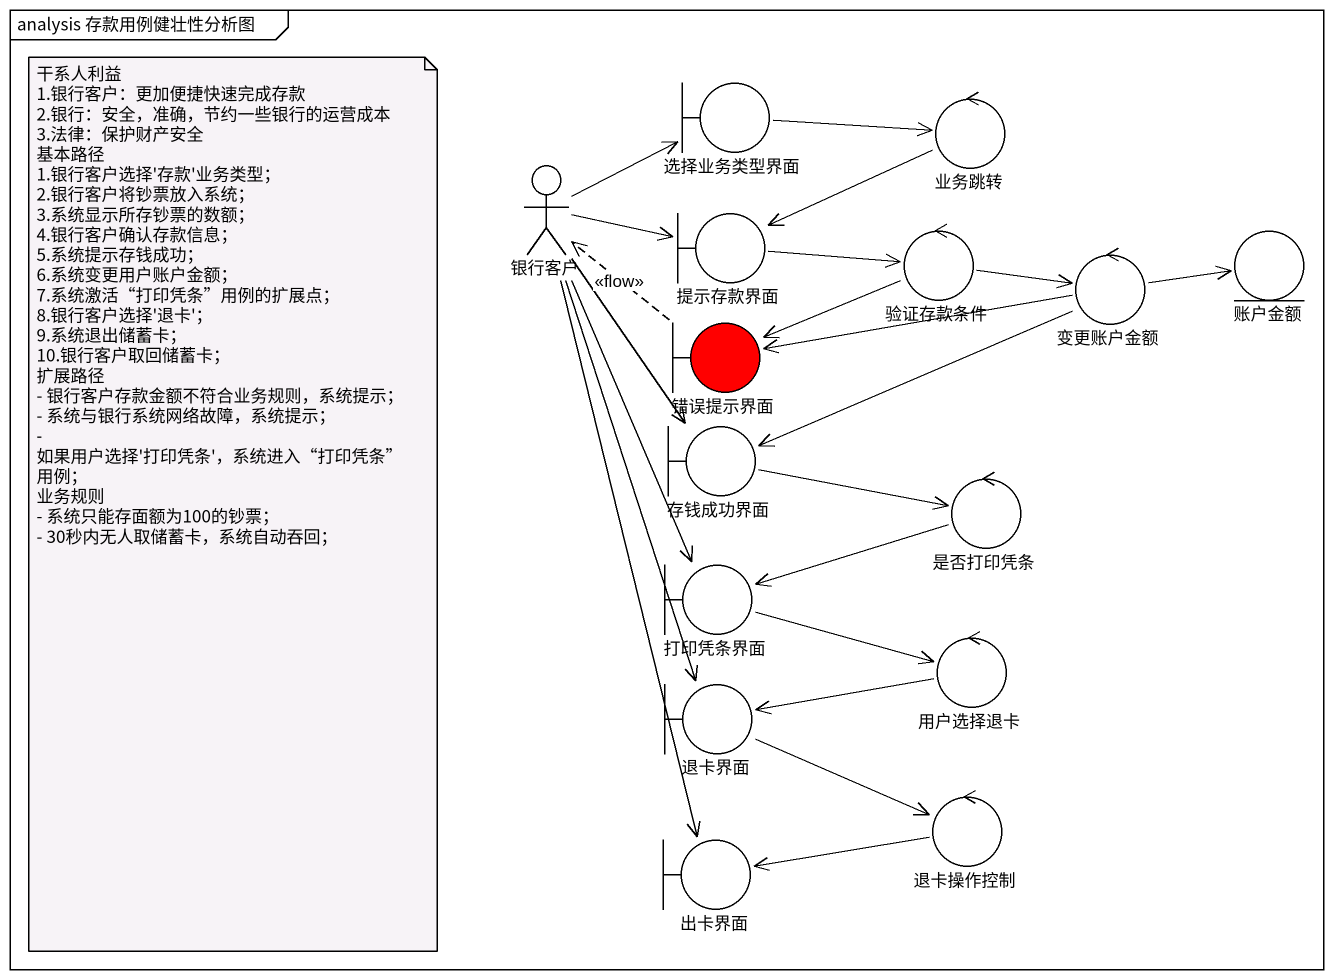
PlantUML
@startuml
mainframe analysis 存款用例健壮性分析图
boundary 选择业务类型界面
control 业务跳转
actor 银行客户
boundary 提示存款界面
control 验证存款条件
control 变更账户金额
entity 账户金额
boundary 错误提示界面 #FF0000
boundary 存钱成功界面
control 是否打印凭条
boundary 打印凭条界面
boundary 退卡界面
control 用户选择退卡
boundary 出卡界面
control 退卡操作控制
选择业务类型界面 -right-> 业务跳转
业务跳转 -left-> 提示存款界面
银行客户 -right-> 选择业务类型界面
银行客户 -right-> 提示存款界面
银行客户 --> 存钱成功界面
银行客户 --> 打印凭条界面
银行客户 --> 退卡界面
银行客户 --> 出卡界面
提示存款界面 -right-> 验证存款条件
验证存款条件 -right-> 变更账户金额
验证存款条件 -left-> 错误提示界面
变更账户金额 -right-> 账户金额
变更账户金额 -left-> 错误提示界面
变更账户金额 -left-> 存钱成功界面
错误提示界面 .up.> 银行客户 : <<flow>>
存钱成功界面 -right-> 是否打印凭条
是否打印凭条 -left-> 打印凭条界面
打印凭条界面 -right-> 用户选择退卡
退卡界面 -right-> 退卡操作控制
用户选择退卡 -left-> 退卡界面
退卡操作控制 -left-> 出卡界面
note as N1
  干系人利益
  1.银行客户：更加便捷快速完成存款
  2.银行：安全，准确，节约一些银行的运营成本
  3.法律：保护财产安全
  基本路径
  1.银行客户选择'存款'业务类型；
  2.银行客户将钞票放入系统；
  3.系统显示所存钞票的数额；
  4.银行客户确认存款信息；
  5.系统提示存钱成功；
  6.系统变更用户账户金额；
  7.系统激活“打印凭条”用例的扩展点；
  8.银行客户选择'退卡'；
  9.系统退出储蓄卡；
  10.银行客户取回储蓄卡；
  扩展路径
  - 银行客户存款金额不符合业务规则，系统提示；
  - 系统与银行系统网络故障，系统提示；
  - 如果用户选择'打印凭条'，系统进入“打印凭条”用例；
  业务规则
  - 系统只能存面额为100的钞票；
  - 30秒内无人取储蓄卡，系统自动吞回；
end note
@enduml
